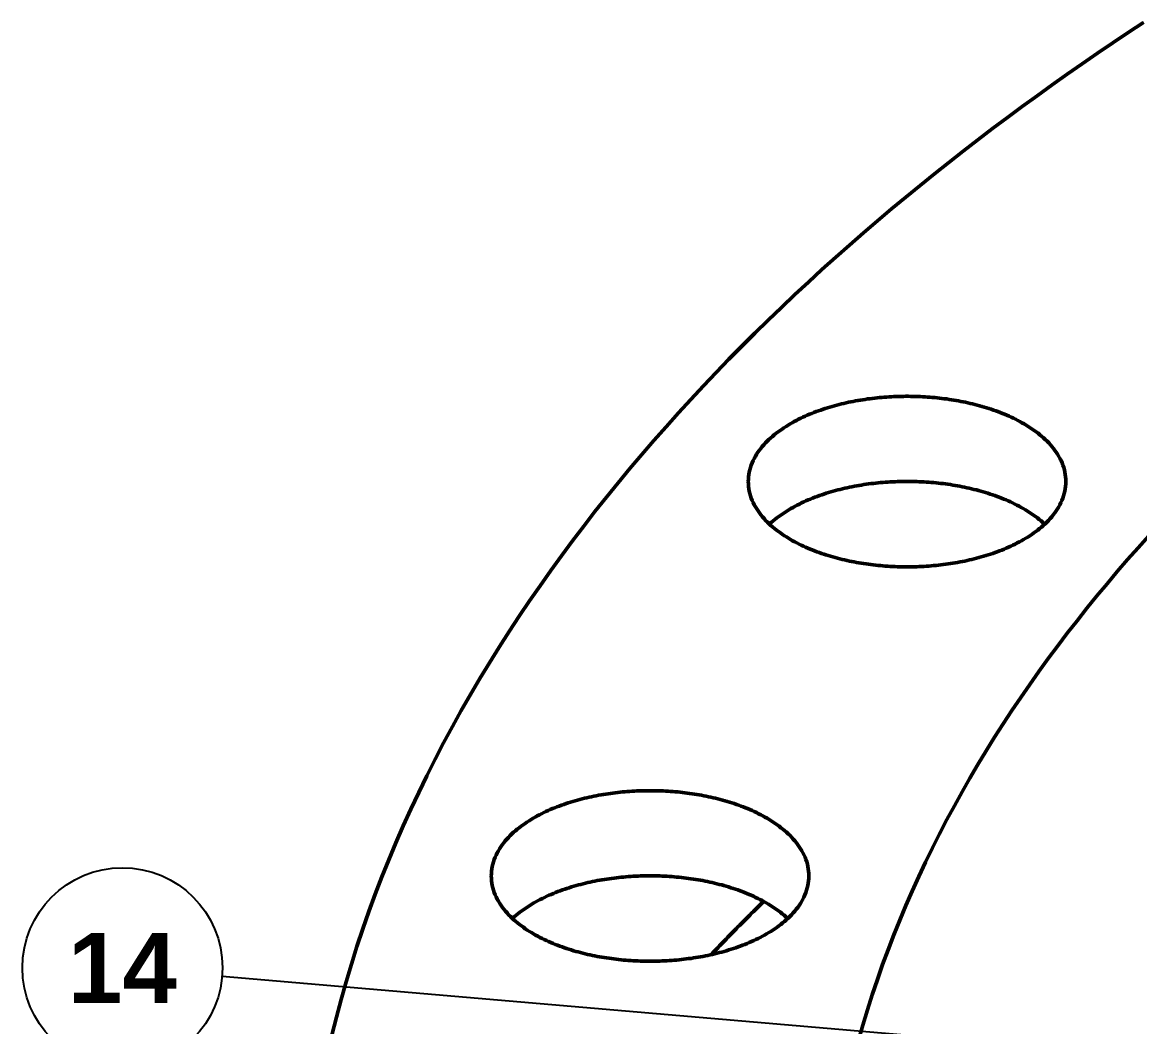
# Model space of a CAD drawing. Header units: millimetres. Extents: x 0 to 841, y 0 to 594.
# Drawn here: x 134.9 to 190.7, y 368.6 to 418.7 of the extents above; entities that cross this region are included whole.
import ezdxf
from ezdxf.enums import TextEntityAlignment as Align

# ---------------------------------------------------------------- set-up
doc = ezdxf.new("R2010")
doc.units = ezdxf.units.MM
for name, color, linetype, lineweight in [('COTA', 7, 'CONTINUOUS', 25), ('FINA', 7, 'CONTINUOUS', 25), ('TXT', 7, 'CONTINUOUS', 25), ('VIS', 7, 'CONTINUOUS', 50)]:
    doc.layers.add(name, color=color, linetype=linetype, lineweight=lineweight)
doc.styles.add('STDB', font='LiberationSans-Bold.ttf')

msp = doc.modelspace()

# ---------------------------------------------------------------- linework, layer by layer
at = {"layer": 'COTA'}
msp.add_line((357.146, 352.859), (144.864, 371.077), dxfattribs=at)
at = {"layer": 'FINA'}
for points in [[(190.893, 418.739), (190.124, 418.23), (189.359, 417.716), (188.597, 417.197), (187.838, 416.674), (187.082, 416.146), (186.33, 415.613), (185.581, 415.075), (184.836, 414.532), (184.095, 413.984), (183.357, 413.431), (182.623, 412.873), (181.893, 412.31), (181.168, 411.741), (180.446, 411.168), (179.729, 410.589), (179.015, 410.004), (178.307, 409.415), (177.602, 408.82), (176.903, 408.22), (176.208, 407.614), (175.518, 407.003), (174.832, 406.386), (174.152, 405.764), (173.477, 405.136), (172.808, 404.502), (172.143, 403.863), (171.485, 403.218), (170.832, 402.567), (170.185, 401.91), (169.543, 401.248), (168.908, 400.58), (168.279, 399.906), (167.657, 399.226), (167.041, 398.54), (166.431, 397.848), (165.829, 397.15), (165.234, 396.446), (164.646, 395.736), (164.065, 395.02), (163.491, 394.298), (162.926, 393.57), (162.368, 392.836), (161.819, 392.096), (161.277, 391.35), (160.745, 390.597), (160.221, 389.839), (159.705, 389.074), (159.199, 388.304), (158.702, 387.527), (158.215, 386.745), (157.737, 385.956), (157.27, 385.162), (156.812, 384.361), (156.365, 383.555), (155.929, 382.743), (155.503, 381.925), (155.088, 381.102), (154.685, 380.273), (154.293, 379.439), (153.913, 378.599), (153.545, 377.753), (153.189, 376.903), (152.845, 376.048), (152.515, 375.187), (152.197, 374.322), (151.892, 373.452), (151.6, 372.577), (151.322, 371.698), (151.058, 370.815), (150.807, 369.928), (150.571, 369.037), (150.349, 368.142)], [(171.15, 395.798), (171.153, 395.918), (171.163, 396.038), (171.178, 396.157), (171.2, 396.275), (171.228, 396.392), (171.261, 396.508), (171.3, 396.621), (171.344, 396.733), (171.393, 396.843), (171.446, 396.951), (171.504, 397.056), (171.566, 397.159), (171.632, 397.259), (171.701, 397.358), (171.774, 397.453), (171.85, 397.547), (171.928, 397.637), (172.009, 397.726), (172.093, 397.812), (172.179, 397.896), (172.268, 397.978), (172.358, 398.057), (172.45, 398.134), (172.544, 398.209), (172.639, 398.282), (172.736, 398.353), (172.835, 398.422), (172.934, 398.489), (173.035, 398.554), (173.138, 398.618), (173.241, 398.679), (173.345, 398.739), (173.45, 398.797), (173.556, 398.854), (173.663, 398.908), (173.771, 398.961), (173.88, 399.013), (173.989, 399.063), (174.099, 399.112), (174.21, 399.159), (174.321, 399.204), (174.432, 399.249), (174.545, 399.291), (174.658, 399.333), (174.771, 399.373), (174.885, 399.412), (174.999, 399.449), (175.113, 399.486), (175.228, 399.521), (175.344, 399.554), (175.459, 399.587), (175.575, 399.618), (175.692, 399.648), (175.808, 399.677), (175.925, 399.705), (176.042, 399.732), (176.16, 399.758), (176.278, 399.782), (176.395, 399.805), (176.514, 399.828), (176.632, 399.849), (176.75, 399.869), (176.869, 399.888), (176.988, 399.906), (177.107, 399.923), (177.226, 399.939), (177.345, 399.954), (177.465, 399.968), (177.584, 399.981), (177.704, 399.993), (177.823, 400.003), (177.943, 400.013), (178.063, 400.022), (178.183, 400.03), (178.303, 400.037), (178.423, 400.043), (178.543, 400.048), (178.663, 400.051), (178.783, 400.054), (178.904, 400.056), (179.024, 400.057), (179.144, 400.057), (179.264, 400.056), (179.384, 400.054), (179.504, 400.051), (179.625, 400.048), (179.745, 400.043), (179.865, 400.037), (179.985, 400.03), (180.105, 400.022), (180.224, 400.013), (180.344, 400.003), (180.464, 399.993), (180.584, 399.981), (180.703, 399.968), (180.822, 399.954), (180.942, 399.939), (181.061, 399.923), (181.18, 399.906), (181.299, 399.888), (181.417, 399.869), (181.536, 399.849), (181.654, 399.828), (181.772, 399.805), (181.89, 399.782), (182.008, 399.758), (182.125, 399.732), (182.242, 399.705), (182.359, 399.677), (182.476, 399.648), (182.592, 399.618), (182.708, 399.587), (182.824, 399.554), (182.939, 399.521), (183.054, 399.486), (183.169, 399.449), (183.283, 399.412), (183.397, 399.373), (183.51, 399.333), (183.623, 399.291), (183.735, 399.249), (183.847, 399.204), (183.958, 399.159), (184.069, 399.112), (184.179, 399.063), (184.288, 399.013), (184.396, 398.961), (184.504, 398.908), (184.611, 398.854), (184.717, 398.797), (184.823, 398.739), (184.927, 398.679), (185.03, 398.618), (185.132, 398.554), (185.233, 398.489), (185.333, 398.422), (185.431, 398.353), (185.528, 398.282), (185.624, 398.209), (185.718, 398.134), (185.81, 398.057), (185.9, 397.978), (185.988, 397.896), (186.074, 397.812), (186.158, 397.726), (186.24, 397.637), (186.318, 397.547), (186.394, 397.453), (186.467, 397.358), (186.536, 397.259), (186.602, 397.159), (186.664, 397.056), (186.722, 396.951), (186.775, 396.843), (186.824, 396.733), (186.868, 396.621), (186.907, 396.508), (186.94, 396.392), (186.968, 396.275), (186.989, 396.157), (187.005, 396.038), (187.014, 395.918), (187.018, 395.798)], [(184.694, 392.786), (184.587, 392.73), (184.479, 392.675), (184.37, 392.622), (184.261, 392.57), (184.151, 392.52), (184.04, 392.472), (183.929, 392.425), (183.817, 392.379), (183.704, 392.335), (183.591, 392.292), (183.477, 392.251), (183.363, 392.211), (183.249, 392.172), (183.134, 392.135), (183.018, 392.099), (182.903, 392.064), (182.786, 392.031), (182.67, 391.998), (182.553, 391.967), (182.436, 391.937), (182.318, 391.908), (182.201, 391.881), (182.083, 391.854), (181.965, 391.829), (181.846, 391.805), (181.727, 391.782), (181.609, 391.76), (181.489, 391.739), (181.37, 391.719), (181.251, 391.7), (181.131, 391.683), (181.011, 391.666), (180.891, 391.65), (180.771, 391.636), (180.651, 391.622), (180.531, 391.61), (180.411, 391.598), (180.29, 391.588), (180.17, 391.578), (180.049, 391.57), (179.928, 391.562), (179.808, 391.556), (179.687, 391.551), (179.566, 391.546), (179.445, 391.543), (179.324, 391.54), (179.203, 391.539), (179.082, 391.538), (178.961, 391.539), (178.841, 391.54), (178.72, 391.543), (178.599, 391.546), (178.478, 391.551), (178.357, 391.556), (178.236, 391.563), (178.116, 391.57), (177.995, 391.579), (177.875, 391.588), (177.754, 391.599), (177.634, 391.61), (177.514, 391.623), (177.393, 391.636), (177.273, 391.651), (177.153, 391.666), (177.034, 391.683), (176.914, 391.701), (176.795, 391.719), (176.675, 391.739), (176.556, 391.76), (176.437, 391.782), (176.319, 391.805), (176.2, 391.83), (176.082, 391.855), (175.964, 391.881), (175.846, 391.909), (175.729, 391.938), (175.612, 391.968), (175.495, 391.999), (175.379, 392.031), (175.262, 392.065), (175.147, 392.1), (175.031, 392.136), (174.916, 392.173), (174.802, 392.212), (174.688, 392.252), (174.574, 392.293), (174.461, 392.336), (174.348, 392.38), (174.236, 392.426), (174.125, 392.473), (174.014, 392.521), (173.904, 392.571), (173.795, 392.623), (173.686, 392.676), (173.578, 392.731), (173.471, 392.787), (173.365, 392.845), (173.26, 392.905), (173.156, 392.967), (173.053, 393.03), (172.951, 393.095), (172.851, 393.162), (172.752, 393.232), (172.654, 393.303), (172.558, 393.376), (172.463, 393.451), (172.37, 393.528), (172.279, 393.608), (172.19, 393.69), (172.103, 393.774), (172.018, 393.86), (171.936, 393.949), (171.857, 394.04), (171.78, 394.134), (171.707, 394.23), (171.637, 394.329), (171.571, 394.43), (171.508, 394.533), (171.449, 394.639), (171.395, 394.747), (171.346, 394.857), (171.301, 394.97), (171.262, 395.084), (171.229, 395.2), (171.201, 395.318), (171.179, 395.437), (171.163, 395.556), (171.153, 395.677), (171.15, 395.798)], [(172.209, 393.672), (172.298, 393.753), (172.389, 393.832), (172.482, 393.908), (172.577, 393.983), (172.673, 394.055), (172.771, 394.126), (172.87, 394.194), (172.971, 394.261), (173.072, 394.325), (173.175, 394.388), (173.279, 394.449), (173.384, 394.509), (173.49, 394.566), (173.597, 394.622), (173.704, 394.676), (173.813, 394.729), (173.922, 394.78), (174.031, 394.83), (174.142, 394.878), (174.253, 394.925), (174.365, 394.97), (174.477, 395.014), (174.59, 395.056), (174.703, 395.097), (174.817, 395.137), (174.931, 395.175), (175.046, 395.212), (175.161, 395.248), (175.276, 395.283), (175.392, 395.316), (175.508, 395.348), (175.625, 395.379), (175.741, 395.409), (175.858, 395.437), (175.976, 395.465), (176.093, 395.491), (176.211, 395.516), (176.329, 395.54), (176.448, 395.563), (176.566, 395.585), (176.685, 395.606), (176.804, 395.626), (176.923, 395.644), (177.042, 395.662), (177.161, 395.678), (177.281, 395.694), (177.401, 395.708), (177.52, 395.722), (177.64, 395.734), (177.76, 395.746), (177.88, 395.756), (178, 395.765), (178.12, 395.774), (178.241, 395.781), (178.361, 395.788), (178.481, 395.793), (178.602, 395.797), (178.722, 395.801), (178.843, 395.803), (178.963, 395.805), (179.084, 395.805), (179.204, 395.805), (179.325, 395.803), (179.445, 395.801), (179.566, 395.797), (179.686, 395.793), (179.807, 395.788), (179.927, 395.781), (180.047, 395.774), (180.167, 395.765), (180.288, 395.756), (180.408, 395.746), (180.528, 395.734), (180.647, 395.722), (180.767, 395.708), (180.887, 395.694), (181.006, 395.678), (181.126, 395.662), (181.245, 395.644), (181.364, 395.626), (181.483, 395.606), (181.601, 395.585), (181.72, 395.563), (181.838, 395.54), (181.956, 395.516), (182.074, 395.491), (182.192, 395.465), (182.309, 395.437), (182.426, 395.409), (182.543, 395.379), (182.659, 395.348), (182.776, 395.316), (182.891, 395.283), (183.007, 395.248), (183.122, 395.212), (183.237, 395.175), (183.351, 395.137), (183.465, 395.097), (183.578, 395.056), (183.691, 395.014), (183.803, 394.97), (183.915, 394.925), (184.026, 394.878), (184.136, 394.83), (184.246, 394.78), (184.355, 394.729), (184.464, 394.676), (184.571, 394.622), (184.678, 394.566), (184.784, 394.509), (184.889, 394.449), (184.992, 394.388), (185.095, 394.325), (185.197, 394.261), (185.297, 394.194), (185.397, 394.126), (185.494, 394.055), (185.591, 393.983), (185.685, 393.908), (185.778, 393.832), (185.869, 393.753), (185.959, 393.672)], [(187.018, 395.798), (187.014, 395.677), (187.005, 395.556), (186.989, 395.436), (186.967, 395.317), (186.939, 395.2), (186.905, 395.084), (186.866, 394.969), (186.821, 394.857), (186.772, 394.746), (186.718, 394.638), (186.659, 394.532), (186.597, 394.429), (186.53, 394.328), (186.46, 394.229), (186.386, 394.133), (186.31, 394.039), (186.23, 393.948), (186.148, 393.859), (186.064, 393.773), (185.977, 393.689), (185.887, 393.607), (185.796, 393.527), (185.703, 393.45), (185.609, 393.375), (185.512, 393.301), (185.414, 393.23), (185.315, 393.161), (185.214, 393.094), (185.112, 393.029), (185.009, 392.965), (184.905, 392.904), (184.8, 392.844), (184.694, 392.786)], [(191.155, 393.084), (190.625, 392.494), (190.101, 391.899), (189.583, 391.299), (189.071, 390.694), (188.565, 390.083), (188.066, 389.467), (187.573, 388.846), (187.086, 388.22), (186.607, 387.589), (186.134, 386.952), (185.669, 386.311), (185.21, 385.664), (184.76, 385.011), (184.317, 384.354), (183.881, 383.691), (183.454, 383.023), (183.035, 382.35), (182.624, 381.672), (182.222, 380.989), (181.829, 380.301), (181.444, 379.607), (181.069, 378.909), (180.702, 378.206), (180.346, 377.498), (179.999, 376.785), (179.662, 376.067), (179.335, 375.345), (179.019, 374.618), (178.713, 373.886), (178.417, 373.151), (178.133, 372.411), (177.859, 371.666), (177.597, 370.918), (177.346, 370.166), (177.107, 369.41), (176.88, 368.651), (176.664, 367.888)], [(191.155, 393.084), (190.625, 392.494), (190.101, 391.899), (189.583, 391.299), (189.071, 390.694), (188.565, 390.083), (188.066, 389.467), (187.573, 388.846), (187.086, 388.22), (186.607, 387.589), (186.134, 386.952), (185.669, 386.311), (185.21, 385.664), (184.76, 385.011), (184.317, 384.354), (183.881, 383.691), (183.454, 383.023), (183.035, 382.35), (182.624, 381.672), (182.222, 380.989), (181.829, 380.301), (181.444, 379.607), (181.069, 378.909), (180.702, 378.206), (180.346, 377.498), (179.999, 376.785), (179.662, 376.067), (179.335, 375.345), (179.019, 374.618), (178.713, 373.886), (178.417, 373.151), (178.133, 372.411), (177.859, 371.666), (177.597, 370.918), (177.346, 370.166), (177.107, 369.41), (176.88, 368.651), (176.664, 367.888)], [(158.31, 376.097), (158.313, 376.217), (158.323, 376.337), (158.338, 376.456), (158.36, 376.574), (158.388, 376.691), (158.421, 376.806), (158.46, 376.92), (158.504, 377.032), (158.553, 377.142), (158.606, 377.249), (158.664, 377.355), (158.726, 377.458), (158.792, 377.558), (158.861, 377.657), (158.934, 377.752), (159.01, 377.846), (159.088, 377.936), (159.17, 378.025), (159.253, 378.111), (159.339, 378.195), (159.428, 378.277), (159.518, 378.356), (159.61, 378.433), (159.704, 378.508), (159.799, 378.581), (159.896, 378.652), (159.995, 378.721), (160.094, 378.788), (160.195, 378.853), (160.298, 378.917), (160.401, 378.978), (160.505, 379.038), (160.61, 379.096), (160.716, 379.152), (160.823, 379.207), (160.931, 379.26), (161.04, 379.312), (161.149, 379.362), (161.259, 379.411), (161.37, 379.458), (161.481, 379.503), (161.593, 379.548), (161.705, 379.59), (161.818, 379.632), (161.931, 379.672), (162.045, 379.711), (162.159, 379.748), (162.273, 379.785), (162.388, 379.82), (162.504, 379.853), (162.619, 379.886), (162.735, 379.917), (162.852, 379.947), (162.968, 379.976), (163.085, 380.004), (163.203, 380.031), (163.32, 380.057), (163.438, 380.081), (163.556, 380.104), (163.674, 380.127), (163.792, 380.148), (163.91, 380.168), (164.029, 380.187), (164.148, 380.205), (164.267, 380.222), (164.386, 380.238), (164.505, 380.253), (164.625, 380.267), (164.744, 380.28), (164.864, 380.291), (164.983, 380.302), (165.103, 380.312), (165.223, 380.321), (165.343, 380.329), (165.463, 380.336), (165.583, 380.342), (165.703, 380.346), (165.823, 380.35), (165.943, 380.353), (166.064, 380.355), (166.184, 380.356), (166.304, 380.356), (166.424, 380.355), (166.544, 380.353), (166.664, 380.35), (166.785, 380.346), (166.905, 380.342), (167.025, 380.336), (167.145, 380.329), (167.265, 380.321), (167.385, 380.312), (167.504, 380.302), (167.624, 380.291), (167.744, 380.28), (167.863, 380.267), (167.982, 380.253), (168.102, 380.238), (168.221, 380.222), (168.34, 380.205), (168.459, 380.187), (168.577, 380.168), (168.696, 380.148), (168.814, 380.127), (168.932, 380.104), (169.05, 380.081), (169.168, 380.057), (169.285, 380.031), (169.402, 380.004), (169.519, 379.976), (169.636, 379.947), (169.752, 379.917), (169.868, 379.886), (169.984, 379.853), (170.099, 379.82), (170.214, 379.785), (170.329, 379.748), (170.443, 379.711), (170.557, 379.672), (170.67, 379.632), (170.783, 379.59), (170.895, 379.548), (171.007, 379.503), (171.118, 379.458), (171.229, 379.411), (171.339, 379.362), (171.448, 379.312), (171.557, 379.26), (171.664, 379.207), (171.771, 379.152), (171.877, 379.096), (171.983, 379.038), (172.087, 378.978), (172.19, 378.917), (172.292, 378.853), (172.393, 378.788), (172.493, 378.721), (172.591, 378.652), (172.688, 378.581), (172.784, 378.508), (172.878, 378.433), (172.97, 378.356), (173.06, 378.277), (173.148, 378.195), (173.234, 378.111), (173.318, 378.025), (173.4, 377.936), (173.478, 377.846), (173.554, 377.752), (173.627, 377.657), (173.696, 377.558), (173.762, 377.458), (173.824, 377.355), (173.882, 377.249), (173.935, 377.142), (173.984, 377.032), (174.028, 376.92), (174.067, 376.806), (174.1, 376.691), (174.128, 376.574), (174.149, 376.456), (174.165, 376.337), (174.174, 376.217), (174.178, 376.097)], [(171.854, 373.085), (171.747, 373.028), (171.639, 372.974), (171.53, 372.921), (171.421, 372.869), (171.311, 372.819), (171.2, 372.771), (171.089, 372.724), (170.977, 372.678), (170.864, 372.634), (170.751, 372.591), (170.637, 372.55), (170.523, 372.51), (170.409, 372.471), (170.294, 372.434), (170.178, 372.398), (170.063, 372.363), (169.946, 372.33), (169.83, 372.297), (169.713, 372.266), (169.596, 372.236), (169.479, 372.207), (169.361, 372.18), (169.243, 372.153), (169.125, 372.128), (169.006, 372.104), (168.887, 372.081), (168.769, 372.059), (168.649, 372.038), (168.53, 372.018), (168.411, 371.999), (168.291, 371.981), (168.171, 371.965), (168.051, 371.949), (167.931, 371.935), (167.811, 371.921), (167.691, 371.909), (167.571, 371.897), (167.45, 371.887), (167.33, 371.877), (167.209, 371.869), (167.088, 371.861), (166.968, 371.855), (166.847, 371.85), (166.726, 371.845), (166.605, 371.842), (166.484, 371.839), (166.363, 371.838), (166.242, 371.837), (166.122, 371.838), (166.001, 371.839), (165.88, 371.842), (165.759, 371.845), (165.638, 371.85), (165.517, 371.855), (165.397, 371.862), (165.276, 371.869), (165.155, 371.877), (165.035, 371.887), (164.914, 371.897), (164.794, 371.909), (164.674, 371.921), (164.553, 371.935), (164.433, 371.95), (164.314, 371.965), (164.194, 371.982), (164.074, 372), (163.955, 372.018), (163.835, 372.038), (163.716, 372.059), (163.597, 372.081), (163.479, 372.104), (163.36, 372.129), (163.242, 372.154), (163.124, 372.18), (163.006, 372.208), (162.889, 372.237), (162.772, 372.267), (162.655, 372.298), (162.539, 372.33), (162.422, 372.364), (162.307, 372.399), (162.191, 372.435), (162.076, 372.472), (161.962, 372.511), (161.848, 372.551), (161.734, 372.592), (161.621, 372.635), (161.508, 372.679), (161.396, 372.725), (161.285, 372.772), (161.174, 372.82), (161.064, 372.87), (160.955, 372.922), (160.846, 372.975), (160.738, 373.03), (160.631, 373.086), (160.525, 373.144), (160.42, 373.204), (160.316, 373.266), (160.213, 373.329), (160.111, 373.394), (160.011, 373.461), (159.912, 373.531), (159.814, 373.602), (159.718, 373.675), (159.623, 373.75), (159.53, 373.827), (159.439, 373.907), (159.35, 373.989), (159.263, 374.073), (159.178, 374.159), (159.096, 374.248), (159.017, 374.339), (158.941, 374.433), (158.867, 374.529), (158.797, 374.627), (158.731, 374.728), (158.668, 374.832), (158.61, 374.938), (158.555, 375.046), (158.506, 375.156), (158.462, 375.269), (158.422, 375.383), (158.389, 375.499), (158.361, 375.617), (158.339, 375.736), (158.323, 375.855), (158.313, 375.976), (158.31, 376.097)], [(159.369, 373.971), (159.458, 374.052), (159.549, 374.131), (159.642, 374.207), (159.737, 374.282), (159.833, 374.354), (159.931, 374.425), (160.03, 374.493), (160.131, 374.56), (160.232, 374.624), (160.335, 374.687), (160.439, 374.748), (160.544, 374.808), (160.65, 374.865), (160.757, 374.921), (160.864, 374.975), (160.973, 375.028), (161.082, 375.079), (161.192, 375.129), (161.302, 375.177), (161.413, 375.224), (161.525, 375.269), (161.637, 375.313), (161.75, 375.355), (161.863, 375.396), (161.977, 375.436), (162.091, 375.474), (162.206, 375.511), (162.321, 375.547), (162.436, 375.582), (162.552, 375.615), (162.668, 375.647), (162.785, 375.678), (162.901, 375.708), (163.019, 375.736), (163.136, 375.764), (163.253, 375.79), (163.371, 375.815), (163.489, 375.839), (163.608, 375.862), (163.726, 375.884), (163.845, 375.905), (163.964, 375.924), (164.083, 375.943), (164.202, 375.961), (164.321, 375.977), (164.441, 375.993), (164.561, 376.007), (164.68, 376.021), (164.8, 376.033), (164.92, 376.044), (165.04, 376.055), (165.16, 376.064), (165.281, 376.073), (165.401, 376.08), (165.521, 376.086), (165.642, 376.092), (165.762, 376.096), (165.882, 376.1), (166.003, 376.102), (166.123, 376.104), (166.244, 376.104), (166.364, 376.104), (166.485, 376.102), (166.605, 376.1), (166.726, 376.096), (166.846, 376.092), (166.967, 376.086), (167.087, 376.08), (167.207, 376.073), (167.327, 376.064), (167.448, 376.055), (167.568, 376.044), (167.688, 376.033), (167.807, 376.021), (167.927, 376.007), (168.047, 375.993), (168.166, 375.977), (168.286, 375.961), (168.405, 375.943), (168.524, 375.924), (168.643, 375.905), (168.762, 375.884), (168.88, 375.862), (168.998, 375.839), (169.116, 375.815), (169.234, 375.79), (169.352, 375.764), (169.469, 375.736), (169.586, 375.708), (169.703, 375.678), (169.82, 375.647), (169.936, 375.615), (170.051, 375.582), (170.167, 375.547), (170.282, 375.511), (170.397, 375.474), (170.511, 375.436), (170.625, 375.396), (170.738, 375.355), (170.851, 375.313), (170.963, 375.269), (171.075, 375.224), (171.186, 375.177), (171.296, 375.129), (171.406, 375.079), (171.515, 375.028), (171.624, 374.975), (171.731, 374.921), (171.838, 374.865), (171.944, 374.808), (172.049, 374.748), (172.153, 374.687), (172.255, 374.624), (172.357, 374.56), (172.457, 374.493), (172.557, 374.425), (172.654, 374.354), (172.751, 374.282), (172.845, 374.207), (172.938, 374.131), (173.029, 374.052), (173.119, 373.971)], [(174.178, 376.097), (174.174, 375.976), (174.165, 375.855), (174.149, 375.735), (174.127, 375.616), (174.099, 375.499), (174.065, 375.382), (174.026, 375.268), (173.981, 375.156), (173.932, 375.045), (173.878, 374.937), (173.819, 374.831), (173.757, 374.728), (173.69, 374.627), (173.62, 374.528), (173.546, 374.432), (173.47, 374.338), (173.39, 374.247), (173.308, 374.158), (173.224, 374.072), (173.137, 373.987), (173.047, 373.906), (172.956, 373.826), (172.863, 373.749), (172.769, 373.673), (172.672, 373.6), (172.574, 373.529), (172.475, 373.46), (172.374, 373.393), (172.272, 373.328), (172.169, 373.264), (172.065, 373.203), (171.96, 373.143), (171.854, 373.085)], [(171.917, 374.822), (171.831, 374.738), (171.745, 374.653), (171.659, 374.569), (171.573, 374.484), (171.487, 374.4), (171.402, 374.315), (171.316, 374.23), (171.231, 374.145), (171.145, 374.06), (171.06, 373.975), (170.975, 373.89), (170.889, 373.804), (170.804, 373.719), (170.72, 373.633), (170.635, 373.548), (170.55, 373.462), (170.465, 373.376), (170.381, 373.29), (170.296, 373.204), (170.212, 373.118), (170.128, 373.032), (170.044, 372.946), (169.96, 372.859), (169.876, 372.773), (169.792, 372.686), (169.708, 372.599), (169.625, 372.512), (169.541, 372.425), (169.458, 372.338), (169.375, 372.251), (169.291, 372.164)]]:
    msp.add_lwpolyline(points, dxfattribs=at)
msp.add_circle((139.882, 371.504), 5, dxfattribs=at)
at = {"layer": 'VIS'}
for points in [[(190.893, 418.739), (190.124, 418.23), (189.359, 417.716), (188.597, 417.197), (187.838, 416.674), (187.082, 416.146), (186.33, 415.613), (185.581, 415.075), (184.836, 414.532), (184.095, 413.984), (183.357, 413.431), (182.623, 412.873), (181.893, 412.31), (181.168, 411.741), (180.446, 411.168), (179.729, 410.589), (179.015, 410.004), (178.307, 409.415), (177.602, 408.82), (176.903, 408.22), (176.208, 407.614), (175.518, 407.003), (174.832, 406.386), (174.152, 405.764), (173.477, 405.136), (172.808, 404.502), (172.143, 403.863), (171.485, 403.218), (170.832, 402.567), (170.185, 401.91), (169.543, 401.248), (168.908, 400.58), (168.279, 399.906), (167.657, 399.226), (167.041, 398.54), (166.431, 397.848), (165.829, 397.15), (165.234, 396.446), (164.646, 395.736), (164.065, 395.02), (163.491, 394.298), (162.926, 393.57), (162.368, 392.836), (161.819, 392.096), (161.277, 391.35), (160.745, 390.597), (160.221, 389.839), (159.705, 389.074), (159.199, 388.304), (158.702, 387.527), (158.215, 386.745), (157.737, 385.956), (157.27, 385.162), (156.812, 384.361), (156.365, 383.555), (155.929, 382.743), (155.503, 381.925), (155.088, 381.102), (154.685, 380.273), (154.293, 379.439), (153.913, 378.599), (153.545, 377.753), (153.189, 376.903), (152.845, 376.048), (152.515, 375.187), (152.197, 374.322), (151.892, 373.452), (151.6, 372.577), (151.322, 371.698), (151.058, 370.815), (150.807, 369.928), (150.571, 369.037), (150.349, 368.142)], [(171.15, 395.798), (171.153, 395.918), (171.163, 396.038), (171.178, 396.157), (171.2, 396.275), (171.228, 396.392), (171.261, 396.508), (171.3, 396.621), (171.344, 396.733), (171.393, 396.843), (171.446, 396.951), (171.504, 397.056), (171.566, 397.159), (171.632, 397.259), (171.701, 397.358), (171.774, 397.453), (171.85, 397.547), (171.928, 397.637), (172.009, 397.726), (172.093, 397.812), (172.179, 397.896), (172.268, 397.978), (172.358, 398.057), (172.45, 398.134), (172.544, 398.209), (172.639, 398.282), (172.736, 398.353), (172.835, 398.422), (172.934, 398.489), (173.035, 398.554), (173.138, 398.618), (173.241, 398.679), (173.345, 398.739), (173.45, 398.797), (173.556, 398.854), (173.663, 398.908), (173.771, 398.961), (173.88, 399.013), (173.989, 399.063), (174.099, 399.112), (174.21, 399.159), (174.321, 399.204), (174.432, 399.249), (174.545, 399.291), (174.658, 399.333), (174.771, 399.373), (174.885, 399.412), (174.999, 399.449), (175.113, 399.486), (175.228, 399.521), (175.344, 399.554), (175.459, 399.587), (175.575, 399.618), (175.692, 399.648), (175.808, 399.677), (175.925, 399.705), (176.042, 399.732), (176.16, 399.758), (176.278, 399.782), (176.395, 399.805), (176.514, 399.828), (176.632, 399.849), (176.75, 399.869), (176.869, 399.888), (176.988, 399.906), (177.107, 399.923), (177.226, 399.939), (177.345, 399.954), (177.465, 399.968), (177.584, 399.981), (177.704, 399.993), (177.823, 400.003), (177.943, 400.013), (178.063, 400.022), (178.183, 400.03), (178.303, 400.037), (178.423, 400.043), (178.543, 400.048), (178.663, 400.051), (178.783, 400.054), (178.904, 400.056), (179.024, 400.057), (179.144, 400.057), (179.264, 400.056), (179.384, 400.054), (179.504, 400.051), (179.625, 400.048), (179.745, 400.043), (179.865, 400.037), (179.985, 400.03), (180.105, 400.022), (180.224, 400.013), (180.344, 400.003), (180.464, 399.993), (180.584, 399.981), (180.703, 399.968), (180.822, 399.954), (180.942, 399.939), (181.061, 399.923), (181.18, 399.906), (181.299, 399.888), (181.417, 399.869), (181.536, 399.849), (181.654, 399.828), (181.772, 399.805), (181.89, 399.782), (182.008, 399.758), (182.125, 399.732), (182.242, 399.705), (182.359, 399.677), (182.476, 399.648), (182.592, 399.618), (182.708, 399.587), (182.824, 399.554), (182.939, 399.521), (183.054, 399.486), (183.169, 399.449), (183.283, 399.412), (183.397, 399.373), (183.51, 399.333), (183.623, 399.291), (183.735, 399.249), (183.847, 399.204), (183.958, 399.159), (184.069, 399.112), (184.179, 399.063), (184.288, 399.013), (184.396, 398.961), (184.504, 398.908), (184.611, 398.854), (184.717, 398.797), (184.823, 398.739), (184.927, 398.679), (185.03, 398.618), (185.132, 398.554), (185.233, 398.489), (185.333, 398.422), (185.431, 398.353), (185.528, 398.282), (185.624, 398.209), (185.718, 398.134), (185.81, 398.057), (185.9, 397.978), (185.988, 397.896), (186.074, 397.812), (186.158, 397.726), (186.24, 397.637), (186.318, 397.547), (186.394, 397.453), (186.467, 397.358), (186.536, 397.259), (186.602, 397.159), (186.664, 397.056), (186.722, 396.951), (186.775, 396.843), (186.824, 396.733), (186.868, 396.621), (186.907, 396.508), (186.94, 396.392), (186.968, 396.275), (186.989, 396.157), (187.005, 396.038), (187.014, 395.918), (187.018, 395.798)], [(184.694, 392.786), (184.587, 392.73), (184.479, 392.675), (184.37, 392.622), (184.261, 392.57), (184.151, 392.52), (184.04, 392.472), (183.929, 392.425), (183.817, 392.379), (183.704, 392.335), (183.591, 392.292), (183.477, 392.251), (183.363, 392.211), (183.249, 392.172), (183.134, 392.135), (183.018, 392.099), (182.903, 392.064), (182.786, 392.031), (182.67, 391.998), (182.553, 391.967), (182.436, 391.937), (182.318, 391.908), (182.201, 391.881), (182.083, 391.854), (181.965, 391.829), (181.846, 391.805), (181.727, 391.782), (181.609, 391.76), (181.489, 391.739), (181.37, 391.719), (181.251, 391.7), (181.131, 391.683), (181.011, 391.666), (180.891, 391.65), (180.771, 391.636), (180.651, 391.622), (180.531, 391.61), (180.411, 391.598), (180.29, 391.588), (180.17, 391.578), (180.049, 391.57), (179.928, 391.562), (179.808, 391.556), (179.687, 391.551), (179.566, 391.546), (179.445, 391.543), (179.324, 391.54), (179.203, 391.539), (179.082, 391.538), (178.961, 391.539), (178.841, 391.54), (178.72, 391.543), (178.599, 391.546), (178.478, 391.551), (178.357, 391.556), (178.236, 391.563), (178.116, 391.57), (177.995, 391.579), (177.875, 391.588), (177.754, 391.599), (177.634, 391.61), (177.514, 391.623), (177.393, 391.636), (177.273, 391.651), (177.153, 391.666), (177.034, 391.683), (176.914, 391.701), (176.795, 391.719), (176.675, 391.739), (176.556, 391.76), (176.437, 391.782), (176.319, 391.805), (176.2, 391.83), (176.082, 391.855), (175.964, 391.881), (175.846, 391.909), (175.729, 391.938), (175.612, 391.968), (175.495, 391.999), (175.379, 392.031), (175.262, 392.065), (175.147, 392.1), (175.031, 392.136), (174.916, 392.173), (174.802, 392.212), (174.688, 392.252), (174.574, 392.293), (174.461, 392.336), (174.348, 392.38), (174.236, 392.426), (174.125, 392.473), (174.014, 392.521), (173.904, 392.571), (173.795, 392.623), (173.686, 392.676), (173.578, 392.731), (173.471, 392.787), (173.365, 392.845), (173.26, 392.905), (173.156, 392.967), (173.053, 393.03), (172.951, 393.095), (172.851, 393.162), (172.752, 393.232), (172.654, 393.303), (172.558, 393.376), (172.463, 393.451), (172.37, 393.528), (172.279, 393.608), (172.19, 393.69), (172.103, 393.774), (172.018, 393.86), (171.936, 393.949), (171.857, 394.04), (171.78, 394.134), (171.707, 394.23), (171.637, 394.329), (171.571, 394.43), (171.508, 394.533), (171.449, 394.639), (171.395, 394.747), (171.346, 394.857), (171.301, 394.97), (171.262, 395.084), (171.229, 395.2), (171.201, 395.318), (171.179, 395.437), (171.163, 395.556), (171.153, 395.677), (171.15, 395.798)], [(172.209, 393.672), (172.298, 393.753), (172.389, 393.832), (172.482, 393.908), (172.577, 393.983), (172.673, 394.055), (172.771, 394.126), (172.87, 394.194), (172.971, 394.261), (173.072, 394.325), (173.175, 394.388), (173.279, 394.449), (173.384, 394.509), (173.49, 394.566), (173.597, 394.622), (173.704, 394.676), (173.813, 394.729), (173.922, 394.78), (174.031, 394.83), (174.142, 394.878), (174.253, 394.925), (174.365, 394.97), (174.477, 395.014), (174.59, 395.056), (174.703, 395.097), (174.817, 395.137), (174.931, 395.175), (175.046, 395.212), (175.161, 395.248), (175.276, 395.283), (175.392, 395.316), (175.508, 395.348), (175.625, 395.379), (175.741, 395.409), (175.858, 395.437), (175.976, 395.465), (176.093, 395.491), (176.211, 395.516), (176.329, 395.54), (176.448, 395.563), (176.566, 395.585), (176.685, 395.606), (176.804, 395.626), (176.923, 395.644), (177.042, 395.662), (177.161, 395.678), (177.281, 395.694), (177.401, 395.708), (177.52, 395.722), (177.64, 395.734), (177.76, 395.746), (177.88, 395.756), (178, 395.765), (178.12, 395.774), (178.241, 395.781), (178.361, 395.788), (178.481, 395.793), (178.602, 395.797), (178.722, 395.801), (178.843, 395.803), (178.963, 395.805), (179.084, 395.805), (179.204, 395.805), (179.325, 395.803), (179.445, 395.801), (179.566, 395.797), (179.686, 395.793), (179.807, 395.788), (179.927, 395.781), (180.047, 395.774), (180.167, 395.765), (180.288, 395.756), (180.408, 395.746), (180.528, 395.734), (180.647, 395.722), (180.767, 395.708), (180.887, 395.694), (181.006, 395.678), (181.126, 395.662), (181.245, 395.644), (181.364, 395.626), (181.483, 395.606), (181.601, 395.585), (181.72, 395.563), (181.838, 395.54), (181.956, 395.516), (182.074, 395.491), (182.192, 395.465), (182.309, 395.437), (182.426, 395.409), (182.543, 395.379), (182.659, 395.348), (182.776, 395.316), (182.891, 395.283), (183.007, 395.248), (183.122, 395.212), (183.237, 395.175), (183.351, 395.137), (183.465, 395.097), (183.578, 395.056), (183.691, 395.014), (183.803, 394.97), (183.915, 394.925), (184.026, 394.878), (184.136, 394.83), (184.246, 394.78), (184.355, 394.729), (184.464, 394.676), (184.571, 394.622), (184.678, 394.566), (184.784, 394.509), (184.889, 394.449), (184.992, 394.388), (185.095, 394.325), (185.197, 394.261), (185.297, 394.194), (185.397, 394.126), (185.494, 394.055), (185.591, 393.983), (185.685, 393.908), (185.778, 393.832), (185.869, 393.753), (185.959, 393.672)], [(187.018, 395.798), (187.014, 395.677), (187.005, 395.556), (186.989, 395.436), (186.967, 395.317), (186.939, 395.2), (186.905, 395.084), (186.866, 394.969), (186.821, 394.857), (186.772, 394.746), (186.718, 394.638), (186.659, 394.532), (186.597, 394.429), (186.53, 394.328), (186.46, 394.229), (186.386, 394.133), (186.31, 394.039), (186.23, 393.948), (186.148, 393.859), (186.064, 393.773), (185.977, 393.689), (185.887, 393.607), (185.796, 393.527), (185.703, 393.45), (185.609, 393.375), (185.512, 393.301), (185.414, 393.23), (185.315, 393.161), (185.214, 393.094), (185.112, 393.029), (185.009, 392.965), (184.905, 392.904), (184.8, 392.844), (184.694, 392.786)], [(191.155, 393.084), (190.625, 392.494), (190.101, 391.899), (189.583, 391.299), (189.071, 390.694), (188.565, 390.083), (188.066, 389.467), (187.573, 388.846), (187.086, 388.22), (186.607, 387.589), (186.134, 386.952), (185.669, 386.311), (185.21, 385.664), (184.76, 385.011), (184.317, 384.354), (183.881, 383.691), (183.454, 383.023), (183.035, 382.35), (182.624, 381.672), (182.222, 380.989), (181.829, 380.301), (181.444, 379.607), (181.069, 378.909), (180.702, 378.206), (180.346, 377.498), (179.999, 376.785), (179.662, 376.067), (179.335, 375.345), (179.019, 374.618), (178.713, 373.886), (178.417, 373.151), (178.133, 372.411), (177.859, 371.666), (177.597, 370.918), (177.346, 370.166), (177.107, 369.41), (176.88, 368.651), (176.664, 367.888)], [(191.155, 393.084), (190.625, 392.494), (190.101, 391.899), (189.583, 391.299), (189.071, 390.694), (188.565, 390.083), (188.066, 389.467), (187.573, 388.846), (187.086, 388.22), (186.607, 387.589), (186.134, 386.952), (185.669, 386.311), (185.21, 385.664), (184.76, 385.011), (184.317, 384.354), (183.881, 383.691), (183.454, 383.023), (183.035, 382.35), (182.624, 381.672), (182.222, 380.989), (181.829, 380.301), (181.444, 379.607), (181.069, 378.909), (180.702, 378.206), (180.346, 377.498), (179.999, 376.785), (179.662, 376.067), (179.335, 375.345), (179.019, 374.618), (178.713, 373.886), (178.417, 373.151), (178.133, 372.411), (177.859, 371.666), (177.597, 370.918), (177.346, 370.166), (177.107, 369.41), (176.88, 368.651), (176.664, 367.888)], [(158.31, 376.097), (158.313, 376.217), (158.323, 376.337), (158.338, 376.456), (158.36, 376.574), (158.388, 376.691), (158.421, 376.806), (158.46, 376.92), (158.504, 377.032), (158.553, 377.142), (158.606, 377.249), (158.664, 377.355), (158.726, 377.458), (158.792, 377.558), (158.861, 377.657), (158.934, 377.752), (159.01, 377.846), (159.088, 377.936), (159.17, 378.025), (159.253, 378.111), (159.339, 378.195), (159.428, 378.277), (159.518, 378.356), (159.61, 378.433), (159.704, 378.508), (159.799, 378.581), (159.896, 378.652), (159.995, 378.721), (160.094, 378.788), (160.195, 378.853), (160.298, 378.917), (160.401, 378.978), (160.505, 379.038), (160.61, 379.096), (160.716, 379.152), (160.823, 379.207), (160.931, 379.26), (161.04, 379.312), (161.149, 379.362), (161.259, 379.411), (161.37, 379.458), (161.481, 379.503), (161.593, 379.548), (161.705, 379.59), (161.818, 379.632), (161.931, 379.672), (162.045, 379.711), (162.159, 379.748), (162.273, 379.785), (162.388, 379.82), (162.504, 379.853), (162.619, 379.886), (162.735, 379.917), (162.852, 379.947), (162.968, 379.976), (163.085, 380.004), (163.203, 380.031), (163.32, 380.057), (163.438, 380.081), (163.556, 380.104), (163.674, 380.127), (163.792, 380.148), (163.91, 380.168), (164.029, 380.187), (164.148, 380.205), (164.267, 380.222), (164.386, 380.238), (164.505, 380.253), (164.625, 380.267), (164.744, 380.28), (164.864, 380.291), (164.983, 380.302), (165.103, 380.312), (165.223, 380.321), (165.343, 380.329), (165.463, 380.336), (165.583, 380.342), (165.703, 380.346), (165.823, 380.35), (165.943, 380.353), (166.064, 380.355), (166.184, 380.356), (166.304, 380.356), (166.424, 380.355), (166.544, 380.353), (166.664, 380.35), (166.785, 380.346), (166.905, 380.342), (167.025, 380.336), (167.145, 380.329), (167.265, 380.321), (167.385, 380.312), (167.504, 380.302), (167.624, 380.291), (167.744, 380.28), (167.863, 380.267), (167.982, 380.253), (168.102, 380.238), (168.221, 380.222), (168.34, 380.205), (168.459, 380.187), (168.577, 380.168), (168.696, 380.148), (168.814, 380.127), (168.932, 380.104), (169.05, 380.081), (169.168, 380.057), (169.285, 380.031), (169.402, 380.004), (169.519, 379.976), (169.636, 379.947), (169.752, 379.917), (169.868, 379.886), (169.984, 379.853), (170.099, 379.82), (170.214, 379.785), (170.329, 379.748), (170.443, 379.711), (170.557, 379.672), (170.67, 379.632), (170.783, 379.59), (170.895, 379.548), (171.007, 379.503), (171.118, 379.458), (171.229, 379.411), (171.339, 379.362), (171.448, 379.312), (171.557, 379.26), (171.664, 379.207), (171.771, 379.152), (171.877, 379.096), (171.983, 379.038), (172.087, 378.978), (172.19, 378.917), (172.292, 378.853), (172.393, 378.788), (172.493, 378.721), (172.591, 378.652), (172.688, 378.581), (172.784, 378.508), (172.878, 378.433), (172.97, 378.356), (173.06, 378.277), (173.148, 378.195), (173.234, 378.111), (173.318, 378.025), (173.4, 377.936), (173.478, 377.846), (173.554, 377.752), (173.627, 377.657), (173.696, 377.558), (173.762, 377.458), (173.824, 377.355), (173.882, 377.249), (173.935, 377.142), (173.984, 377.032), (174.028, 376.92), (174.067, 376.806), (174.1, 376.691), (174.128, 376.574), (174.149, 376.456), (174.165, 376.337), (174.174, 376.217), (174.178, 376.097)], [(171.854, 373.085), (171.747, 373.028), (171.639, 372.974), (171.53, 372.921), (171.421, 372.869), (171.311, 372.819), (171.2, 372.771), (171.089, 372.724), (170.977, 372.678), (170.864, 372.634), (170.751, 372.591), (170.637, 372.55), (170.523, 372.51), (170.409, 372.471), (170.294, 372.434), (170.178, 372.398), (170.063, 372.363), (169.946, 372.33), (169.83, 372.297), (169.713, 372.266), (169.596, 372.236), (169.479, 372.207), (169.361, 372.18), (169.243, 372.153), (169.125, 372.128), (169.006, 372.104), (168.887, 372.081), (168.769, 372.059), (168.649, 372.038), (168.53, 372.018), (168.411, 371.999), (168.291, 371.981), (168.171, 371.965), (168.051, 371.949), (167.931, 371.935), (167.811, 371.921), (167.691, 371.909), (167.571, 371.897), (167.45, 371.887), (167.33, 371.877), (167.209, 371.869), (167.088, 371.861), (166.968, 371.855), (166.847, 371.85), (166.726, 371.845), (166.605, 371.842), (166.484, 371.839), (166.363, 371.838), (166.242, 371.837), (166.122, 371.838), (166.001, 371.839), (165.88, 371.842), (165.759, 371.845), (165.638, 371.85), (165.517, 371.855), (165.397, 371.862), (165.276, 371.869), (165.155, 371.877), (165.035, 371.887), (164.914, 371.897), (164.794, 371.909), (164.674, 371.921), (164.553, 371.935), (164.433, 371.95), (164.314, 371.965), (164.194, 371.982), (164.074, 372), (163.955, 372.018), (163.835, 372.038), (163.716, 372.059), (163.597, 372.081), (163.479, 372.104), (163.36, 372.129), (163.242, 372.154), (163.124, 372.18), (163.006, 372.208), (162.889, 372.237), (162.772, 372.267), (162.655, 372.298), (162.539, 372.33), (162.422, 372.364), (162.307, 372.399), (162.191, 372.435), (162.076, 372.472), (161.962, 372.511), (161.848, 372.551), (161.734, 372.592), (161.621, 372.635), (161.508, 372.679), (161.396, 372.725), (161.285, 372.772), (161.174, 372.82), (161.064, 372.87), (160.955, 372.922), (160.846, 372.975), (160.738, 373.03), (160.631, 373.086), (160.525, 373.144), (160.42, 373.204), (160.316, 373.266), (160.213, 373.329), (160.111, 373.394), (160.011, 373.461), (159.912, 373.531), (159.814, 373.602), (159.718, 373.675), (159.623, 373.75), (159.53, 373.827), (159.439, 373.907), (159.35, 373.989), (159.263, 374.073), (159.178, 374.159), (159.096, 374.248), (159.017, 374.339), (158.941, 374.433), (158.867, 374.529), (158.797, 374.627), (158.731, 374.728), (158.668, 374.832), (158.61, 374.938), (158.555, 375.046), (158.506, 375.156), (158.462, 375.269), (158.422, 375.383), (158.389, 375.499), (158.361, 375.617), (158.339, 375.736), (158.323, 375.855), (158.313, 375.976), (158.31, 376.097)], [(159.369, 373.971), (159.458, 374.052), (159.549, 374.131), (159.642, 374.207), (159.737, 374.282), (159.833, 374.354), (159.931, 374.425), (160.03, 374.493), (160.131, 374.56), (160.232, 374.624), (160.335, 374.687), (160.439, 374.748), (160.544, 374.808), (160.65, 374.865), (160.757, 374.921), (160.864, 374.975), (160.973, 375.028), (161.082, 375.079), (161.192, 375.129), (161.302, 375.177), (161.413, 375.224), (161.525, 375.269), (161.637, 375.313), (161.75, 375.355), (161.863, 375.396), (161.977, 375.436), (162.091, 375.474), (162.206, 375.511), (162.321, 375.547), (162.436, 375.582), (162.552, 375.615), (162.668, 375.647), (162.785, 375.678), (162.901, 375.708), (163.019, 375.736), (163.136, 375.764), (163.253, 375.79), (163.371, 375.815), (163.489, 375.839), (163.608, 375.862), (163.726, 375.884), (163.845, 375.905), (163.964, 375.924), (164.083, 375.943), (164.202, 375.961), (164.321, 375.977), (164.441, 375.993), (164.561, 376.007), (164.68, 376.021), (164.8, 376.033), (164.92, 376.044), (165.04, 376.055), (165.16, 376.064), (165.281, 376.073), (165.401, 376.08), (165.521, 376.086), (165.642, 376.092), (165.762, 376.096), (165.882, 376.1), (166.003, 376.102), (166.123, 376.104), (166.244, 376.104), (166.364, 376.104), (166.485, 376.102), (166.605, 376.1), (166.726, 376.096), (166.846, 376.092), (166.967, 376.086), (167.087, 376.08), (167.207, 376.073), (167.327, 376.064), (167.448, 376.055), (167.568, 376.044), (167.688, 376.033), (167.807, 376.021), (167.927, 376.007), (168.047, 375.993), (168.166, 375.977), (168.286, 375.961), (168.405, 375.943), (168.524, 375.924), (168.643, 375.905), (168.762, 375.884), (168.88, 375.862), (168.998, 375.839), (169.116, 375.815), (169.234, 375.79), (169.352, 375.764), (169.469, 375.736), (169.586, 375.708), (169.703, 375.678), (169.82, 375.647), (169.936, 375.615), (170.051, 375.582), (170.167, 375.547), (170.282, 375.511), (170.397, 375.474), (170.511, 375.436), (170.625, 375.396), (170.738, 375.355), (170.851, 375.313), (170.963, 375.269), (171.075, 375.224), (171.186, 375.177), (171.296, 375.129), (171.406, 375.079), (171.515, 375.028), (171.624, 374.975), (171.731, 374.921), (171.838, 374.865), (171.944, 374.808), (172.049, 374.748), (172.153, 374.687), (172.255, 374.624), (172.357, 374.56), (172.457, 374.493), (172.557, 374.425), (172.654, 374.354), (172.751, 374.282), (172.845, 374.207), (172.938, 374.131), (173.029, 374.052), (173.119, 373.971)], [(174.178, 376.097), (174.174, 375.976), (174.165, 375.855), (174.149, 375.735), (174.127, 375.616), (174.099, 375.499), (174.065, 375.382), (174.026, 375.268), (173.981, 375.156), (173.932, 375.045), (173.878, 374.937), (173.819, 374.831), (173.757, 374.728), (173.69, 374.627), (173.62, 374.528), (173.546, 374.432), (173.47, 374.338), (173.39, 374.247), (173.308, 374.158), (173.224, 374.072), (173.137, 373.987), (173.047, 373.906), (172.956, 373.826), (172.863, 373.749), (172.769, 373.673), (172.672, 373.6), (172.574, 373.529), (172.475, 373.46), (172.374, 373.393), (172.272, 373.328), (172.169, 373.264), (172.065, 373.203), (171.96, 373.143), (171.854, 373.085)], [(171.917, 374.822), (171.831, 374.738), (171.745, 374.653), (171.659, 374.569), (171.573, 374.484), (171.487, 374.4), (171.402, 374.315), (171.316, 374.23), (171.231, 374.145), (171.145, 374.06), (171.06, 373.975), (170.975, 373.89), (170.889, 373.804), (170.804, 373.719), (170.72, 373.633), (170.635, 373.548), (170.55, 373.462), (170.465, 373.376), (170.381, 373.29), (170.296, 373.204), (170.212, 373.118), (170.128, 373.032), (170.044, 372.946), (169.96, 372.859), (169.876, 372.773), (169.792, 372.686), (169.708, 372.599), (169.625, 372.512), (169.541, 372.425), (169.458, 372.338), (169.375, 372.251), (169.291, 372.164)]]:
    msp.add_lwpolyline(points, dxfattribs=at)

# ---------------------------------------------------------------- texts
at = {"layer": 'TXT', "style": 'STDB'}
msp.add_text('14', height=3.5, dxfattribs=at).set_placement((139.882, 371.504), align=Align.MIDDLE_CENTER)

doc.saveas('drawing.dxf')
